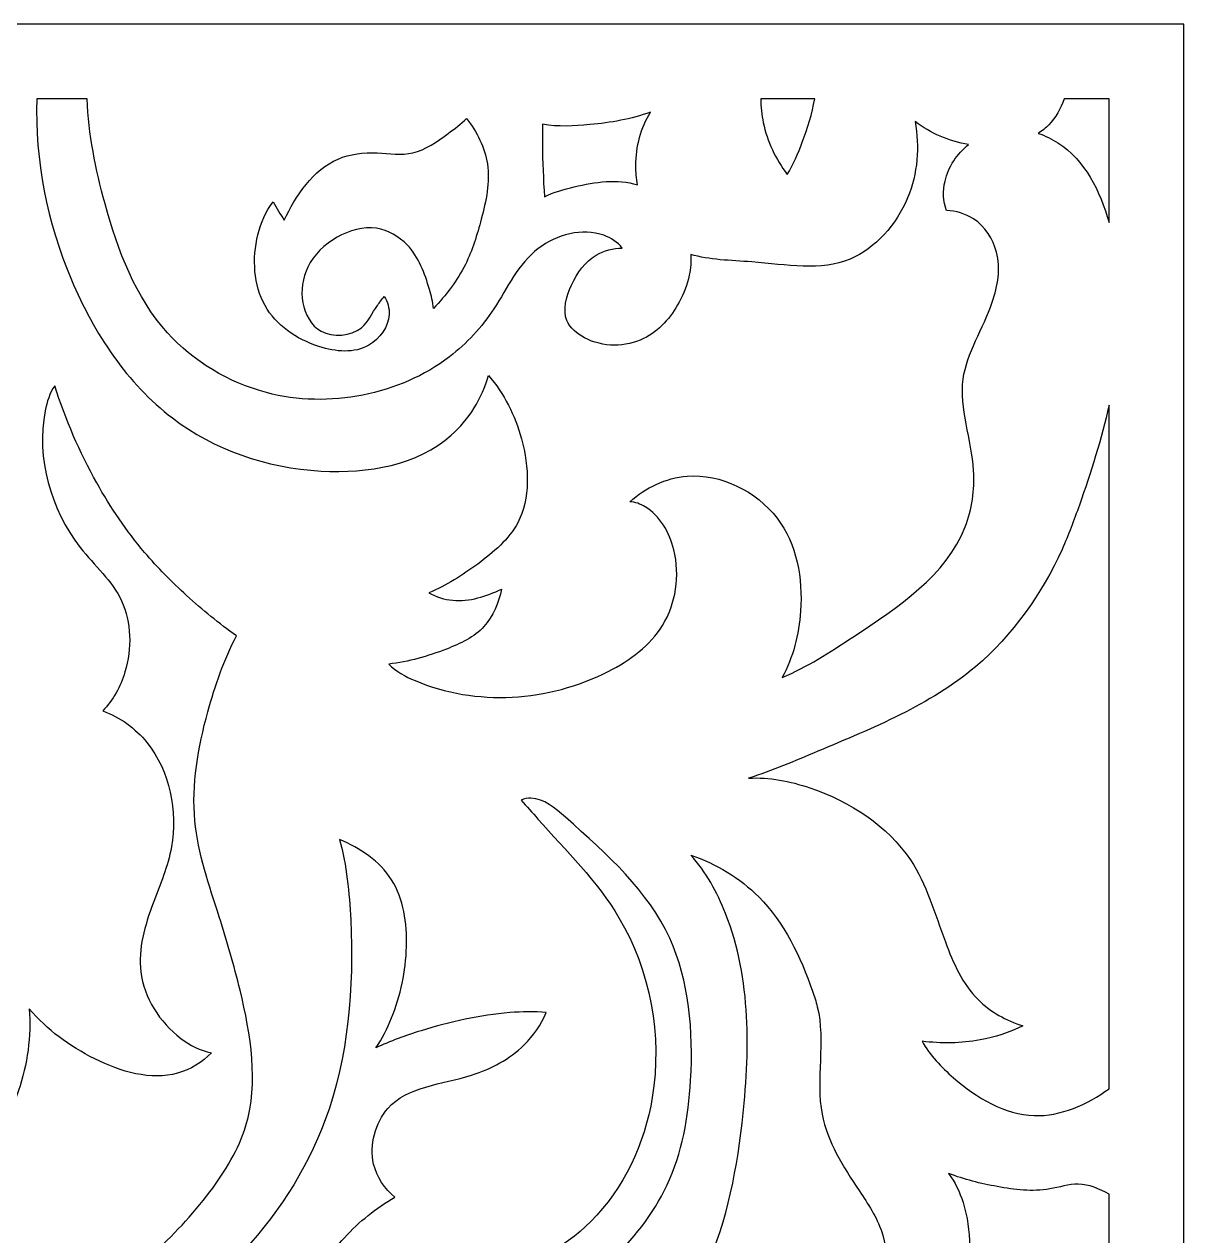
# Model space of a CAD drawing. Header units: centimetres. Extents: x -9.3 to 7.7, y -13.3 to 13.
# Drawn here: x -5.898 to -1.82, y 8.734 to 12.995 of the extents above; entities that cross this region are included whole.
import ezdxf

# ---------------------------------------------------------------- set-up
doc = ezdxf.new("R2010")
doc.units = ezdxf.units.CM
doc.header["$MEASUREMENT"] = 0
doc.layers.add('layer 1', color=7, linetype='Continuous')

msp = doc.modelspace()

# ---------------------------------------------------------------- linework, layer by layer
at = {"layer": 'layer 1', "color": 114}
for points, knots in [([(-9.21789, 12.99521), (-9.21789, 12.99521), (-1.82049, 12.99521), (-1.82049, 12.99521), (-1.82049, 12.99521), (-1.82049, 12.99521), (-1.82049, -13.28328), (-1.82049, -13.28328), (-1.82049, -13.28328), (-1.82049, -13.28328), (-9.21789, -13.28328), (-9.21789, -13.28328), (-9.21789, -13.28328), (-9.21789, -13.28328), (-9.21789, 2.89274), (-9.21789, 2.89274), (-9.21789, 2.89274), (-9.21805, 2.89384), (-9.2182, 2.89494), (-9.21834, 2.89604), (-9.21834, 2.89604), (-9.22169, 2.92161), (-9.22138, 2.94727), (-9.21789, 2.97243), (-9.21789, 2.97243), (-9.21789, 2.97243), (-9.21789, 3.89039), (-9.21789, 3.89039), (-9.21789, 3.89039), (-9.22112, 3.89938), (-9.22403, 3.90847), (-9.22661, 3.91759), (-9.22661, 3.91759), (-9.25201, 4.00729), (-9.24606, 4.09978), (-9.21789, 4.18502), (-9.21789, 4.18502), (-9.21789, 4.18502), (-9.21789, 12.99521), (-9.21789, 12.99521)], [0, 0, 0, 0, 0.0909091, 0.0909091, 0.0909091, 0.0909091, 0.1818182, 0.1818182, 0.1818182, 0.1818182, 0.2727273, 0.2727273, 0.2727273, 0.2727273, 0.3636364, 0.3636364, 0.3636364, 0.3636364, 0.4545455, 0.4545455, 0.4545455, 0.4545455, 0.5454545, 0.5454545, 0.5454545, 0.5454545, 0.6363636, 0.6363636, 0.6363636, 0.6363636, 0.7272727, 0.7272727, 0.7272727, 0.7272727, 0.8181818, 0.8181818, 0.8181818, 0.8181818, 1, 1, 1, 1]), ([(-3.55381, 12.1854), (-3.48938, 12.16601), (-3.41384, 12.16498), (-3.33963, 12.15916), (-3.33963, 12.15916), (-3.21612, 12.14947), (-3.09627, 12.12653), (-2.9936, 12.16942), (-2.9936, 12.16942), (-2.90591, 12.20605), (-2.83075, 12.29073), (-2.79146, 12.3848), (-2.79146, 12.3848), (-2.75562, 12.47064), (-2.74965, 12.56432), (-2.76492, 12.65277), (-2.76492, 12.65277), (-2.71057, 12.61169), (-2.64698, 12.58382), (-2.5771, 12.57244), (-2.5771, 12.57244), (-2.61772, 12.5393), (-2.64849, 12.49363), (-2.66003, 12.44384), (-2.66003, 12.44384), (-2.66808, 12.4091), (-2.66678, 12.37236), (-2.65472, 12.33979), (-2.65472, 12.33979), (-2.62157, 12.33895), (-2.5877, 12.32909), (-2.55962, 12.31052), (-2.55962, 12.31052), (-2.51953, 12.28403), (-2.49122, 12.23981), (-2.47915, 12.19347), (-2.47915, 12.19347), (-2.46417, 12.136), (-2.47419, 12.07527), (-2.49378, 12.01789), (-2.49378, 12.01789), (-2.52595, 11.92363), (-2.58393, 11.83838), (-2.5962, 11.74721), (-2.5962, 11.74721), (-2.60993, 11.64515), (-2.56637, 11.53568), (-2.55962, 11.42531), (-2.55962, 11.42531), (-2.55546, 11.35728), (-2.56528, 11.28891), (-2.58888, 11.22778), (-2.58888, 11.22778), (-2.6543, 11.05832), (-2.82556, 10.94447), (-2.98394, 10.84004), (-2.98394, 10.84004), (-3.06598, 10.78594), (-3.14457, 10.73437), (-3.23273, 10.69744), (-3.23273, 10.69744), (-3.19409, 10.76845), (-3.17371, 10.84837), (-3.16801, 10.93117), (-3.16801, 10.93117), (-3.16008, 11.0464), (-3.18061, 11.16721), (-3.25071, 11.2584), (-3.25071, 11.2584), (-3.32323, 11.35272), (-3.44879, 11.41534), (-3.56715, 11.40583), (-3.56715, 11.40583), (-3.64192, 11.39982), (-3.71382, 11.36503), (-3.76852, 11.31593), (-3.76852, 11.31593), (-3.74959, 11.31497), (-3.7311, 11.30778), (-3.71458, 11.29795), (-3.71458, 11.29795), (-3.66184, 11.2666), (-3.62918, 11.20845), (-3.6139, 11.14692), (-3.6139, 11.14692), (-3.59124, 11.05574), (-3.60674, 10.95712), (-3.65345, 10.88083), (-3.65345, 10.88083), (-3.69686, 10.80993), (-3.76721, 10.75833), (-3.84403, 10.71902), (-3.84403, 10.71902), (-4.0531, 10.61202), (-4.31006, 10.59601), (-4.52365, 10.68665), (-4.52365, 10.68665), (-4.55783, 10.70116), (-4.59091, 10.7184), (-4.61557, 10.74502), (-4.61557, 10.74502), (-4.54636, 10.75323), (-4.47961, 10.77205), (-4.41326, 10.7978), (-4.41326, 10.7978), (-4.36443, 10.81675), (-4.31582, 10.83946), (-4.28132, 10.87696), (-4.28132, 10.87696), (-4.24867, 10.91245), (-4.22865, 10.96119), (-4.21975, 11.0089), (-4.21975, 11.0089), (-4.27233, 10.98286), (-4.33228, 10.96393), (-4.39127, 10.96932), (-4.39127, 10.96932), (-4.42064, 10.972), (-4.44976, 10.98071), (-4.47484, 10.99571), (-4.47484, 10.99571), (-4.41379, 11.02177), (-4.358, 11.05672), (-4.30331, 11.09686), (-4.30331, 11.09686), (-4.2478, 11.13762), (-4.19343, 11.18372), (-4.16258, 11.24199), (-4.16258, 11.24199), (-4.11757, 11.32701), (-4.1226, 11.43792), (-4.14938, 11.53666), (-4.14938, 11.53666), (-4.17224, 11.62092), (-4.21093, 11.69633), (-4.26568, 11.75992), (-4.26568, 11.75992), (-4.28734, 11.68032), (-4.33446, 11.60479), (-4.39641, 11.54981), (-4.39641, 11.54981), (-4.51523, 11.44434), (-4.68855, 11.41446), (-4.854, 11.42374), (-4.854, 11.42374), (-5.04758, 11.43459), (-5.23039, 11.49905), (-5.37696, 11.6105), (-5.37696, 11.6105), (-5.5357, 11.73122), (-5.65194, 11.90705), (-5.73182, 12.0961), (-5.73182, 12.0961), (-5.81745, 12.29875), (-5.86131, 12.51659), (-5.85347, 12.73243), (-5.85347, 12.73243), (-5.85347, 12.73243), (-5.67648, 12.73243), (-5.67648, 12.73243), (-5.67648, 12.73243), (-5.67194, 12.60879), (-5.6474, 12.48599), (-5.61385, 12.36368), (-5.61385, 12.36368), (-5.5686, 12.1987), (-5.50695, 12.03461), (-5.39409, 11.91), (-5.39409, 11.91), (-5.30313, 11.80956), (-5.1789, 11.73477), (-5.04649, 11.69972), (-5.04649, 11.69972), (-4.93595, 11.67046), (-4.81969, 11.6689), (-4.70747, 11.69113), (-4.70747, 11.69113), (-4.59708, 11.713), (-4.49058, 11.75789), (-4.40222, 11.82569), (-4.40222, 11.82569), (-4.34142, 11.87233), (-4.28921, 11.92981), (-4.24666, 11.99443), (-4.24666, 11.99443), (-4.19783, 12.06857), (-4.16172, 12.15208), (-4.09048, 12.20643), (-4.09048, 12.20643), (-4.0269, 12.25494), (-3.93534, 12.2802), (-3.86011, 12.25293), (-3.86011, 12.25293), (-3.83489, 12.24379), (-3.81151, 12.22875), (-3.79539, 12.20802), (-3.79539, 12.20802), (-3.82689, 12.20767), (-3.85948, 12.19884), (-3.88652, 12.18292), (-3.88652, 12.18292), (-3.92571, 12.15987), (-3.95328, 12.12198), (-3.9737, 12.07726), (-3.9737, 12.07726), (-3.99235, 12.0364), (-4.00504, 11.98984), (-3.98955, 11.9531), (-3.98955, 11.9531), (-3.9788, 11.9276), (-3.95448, 11.90682), (-3.92747, 11.89234), (-3.92747, 11.89234), (-3.86298, 11.85777), (-3.78312, 11.85908), (-3.72009, 11.8897), (-3.72009, 11.8897), (-3.6656, 11.91618), (-3.62371, 11.96457), (-3.59461, 12.01782), (-3.59461, 12.01782), (-3.57821, 12.04784), (-3.56588, 12.07941), (-3.5592, 12.11254), (-3.5592, 12.11254), (-3.5544, 12.13632), (-3.55252, 12.1609), (-3.55381, 12.1854)], [0, 0, 0, 0, 0.0172414, 0.0172414, 0.0172414, 0.0172414, 0.0344828, 0.0344828, 0.0344828, 0.0344828, 0.0517241, 0.0517241, 0.0517241, 0.0517241, 0.0689655, 0.0689655, 0.0689655, 0.0689655, 0.0862069, 0.0862069, 0.0862069, 0.0862069, 0.1034483, 0.1034483, 0.1034483, 0.1034483, 0.1206897, 0.1206897, 0.1206897, 0.1206897, 0.137931, 0.137931, 0.137931, 0.137931, 0.1551724, 0.1551724, 0.1551724, 0.1551724, 0.1724138, 0.1724138, 0.1724138, 0.1724138, 0.1896552, 0.1896552, 0.1896552, 0.1896552, 0.2068966, 0.2068966, 0.2068966, 0.2068966, 0.2241379, 0.2241379, 0.2241379, 0.2241379, 0.2413793, 0.2413793, 0.2413793, 0.2413793, 0.2586207, 0.2586207, 0.2586207, 0.2586207, 0.2758621, 0.2758621, 0.2758621, 0.2758621, 0.2931034, 0.2931034, 0.2931034, 0.2931034, 0.3103448, 0.3103448, 0.3103448, 0.3103448, 0.3275862, 0.3275862, 0.3275862, 0.3275862, 0.3448276, 0.3448276, 0.3448276, 0.3448276, 0.362069, 0.362069, 0.362069, 0.362069, 0.3793103, 0.3793103, 0.3793103, 0.3793103, 0.3965517, 0.3965517, 0.3965517, 0.3965517, 0.4137931, 0.4137931, 0.4137931, 0.4137931, 0.4310345, 0.4310345, 0.4310345, 0.4310345, 0.4482759, 0.4482759, 0.4482759, 0.4482759, 0.4655172, 0.4655172, 0.4655172, 0.4655172, 0.4827586, 0.4827586, 0.4827586, 0.4827586, 0.5, 0.5, 0.5, 0.5, 0.5172414, 0.5172414, 0.5172414, 0.5172414, 0.5344828, 0.5344828, 0.5344828, 0.5344828, 0.5517241, 0.5517241, 0.5517241, 0.5517241, 0.5689655, 0.5689655, 0.5689655, 0.5689655, 0.5862069, 0.5862069, 0.5862069, 0.5862069, 0.6034483, 0.6034483, 0.6034483, 0.6034483, 0.6206897, 0.6206897, 0.6206897, 0.6206897, 0.637931, 0.637931, 0.637931, 0.637931, 0.6551724, 0.6551724, 0.6551724, 0.6551724, 0.6724138, 0.6724138, 0.6724138, 0.6724138, 0.6896552, 0.6896552, 0.6896552, 0.6896552, 0.7068966, 0.7068966, 0.7068966, 0.7068966, 0.7241379, 0.7241379, 0.7241379, 0.7241379, 0.7413793, 0.7413793, 0.7413793, 0.7413793, 0.7586207, 0.7586207, 0.7586207, 0.7586207, 0.7758621, 0.7758621, 0.7758621, 0.7758621, 0.7931034, 0.7931034, 0.7931034, 0.7931034, 0.8103448, 0.8103448, 0.8103448, 0.8103448, 0.8275862, 0.8275862, 0.8275862, 0.8275862, 0.8448276, 0.8448276, 0.8448276, 0.8448276, 0.862069, 0.862069, 0.862069, 0.862069, 0.8793103, 0.8793103, 0.8793103, 0.8793103, 0.8965517, 0.8965517, 0.8965517, 0.8965517, 0.9137931, 0.9137931, 0.9137931, 0.9137931, 0.9310345, 0.9310345, 0.9310345, 0.9310345, 0.9482759, 0.9482759, 0.9482759, 0.9482759, 0.9655172, 0.9655172, 0.9655172, 0.9655172, 1, 1, 1, 1]), ([(-3.11829, 12.73243), (-3.12721, 12.68098), (-3.14366, 12.62994), (-3.16198, 12.58073), (-3.16198, 12.58073), (-3.17682, 12.54085), (-3.19289, 12.50216), (-3.21532, 12.46668), (-3.21532, 12.46668), (-3.25512, 12.52053), (-3.28535, 12.58337), (-3.29914, 12.64916), (-3.29914, 12.64916), (-3.30487, 12.67654), (-3.30776, 12.70442), (-3.3082, 12.73243), (-3.3082, 12.73243), (-3.3082, 12.73243), (-3.11829, 12.73243), (-3.11829, 12.73243)], [0, 0, 0, 0, 0.1666667, 0.1666667, 0.1666667, 0.1666667, 0.3333333, 0.3333333, 0.3333333, 0.3333333, 0.5, 0.5, 0.5, 0.5, 0.6666667, 0.6666667, 0.6666667, 0.6666667, 1, 1, 1, 1]), ([(-2.08328, 12.29773), (-2.115, 12.40933), (-2.1681, 12.517), (-2.26286, 12.57782), (-2.26286, 12.57782), (-2.2843, 12.59159), (-2.30789, 12.60295), (-2.33258, 12.61127), (-2.33258, 12.61127), (-2.31892, 12.61992), (-2.30632, 12.62995), (-2.29509, 12.64143), (-2.29509, 12.64143), (-2.27082, 12.66626), (-2.25295, 12.69791), (-2.24153, 12.73243), (-2.24153, 12.73243), (-2.24153, 12.73243), (-2.08328, 12.73243), (-2.08328, 12.73243), (-2.08328, 12.73243), (-2.08328, 12.73243), (-2.08328, 12.29773), (-2.08328, 12.29773)], [0, 0, 0, 0, 0.1428571, 0.1428571, 0.1428571, 0.1428571, 0.2857143, 0.2857143, 0.2857143, 0.2857143, 0.4285714, 0.4285714, 0.4285714, 0.4285714, 0.5714286, 0.5714286, 0.5714286, 0.5714286, 0.7142857, 0.7142857, 0.7142857, 0.7142857, 1, 1, 1, 1]), ([(-4.45866, 11.99565), (-4.41458, 12.04169), (-4.37506, 12.09386), (-4.34669, 12.15068), (-4.34669, 12.15068), (-4.32164, 12.20086), (-4.30528, 12.25467), (-4.29071, 12.31002), (-4.29071, 12.31002), (-4.27388, 12.37391), (-4.25944, 12.43986), (-4.26918, 12.50381), (-4.26918, 12.50381), (-4.27793, 12.56131), (-4.30624, 12.61721), (-4.34239, 12.66314), (-4.34239, 12.66314), (-4.36239, 12.64417), (-4.38437, 12.6281), (-4.40698, 12.61147), (-4.40698, 12.61147), (-4.44597, 12.58278), (-4.48682, 12.55242), (-4.53187, 12.54256), (-4.53187, 12.54256), (-4.57132, 12.53393), (-4.61398, 12.54101), (-4.65676, 12.54256), (-4.65676, 12.54256), (-4.70454, 12.54429), (-4.75246, 12.53911), (-4.79457, 12.52103), (-4.79457, 12.52103), (-4.88115, 12.48385), (-4.94312, 12.39211), (-4.98405, 12.30571), (-4.98405, 12.30571), (-4.99697, 12.32724), (-5.00989, 12.34877), (-5.0228, 12.37031), (-5.0228, 12.37031), (-5.04909, 12.33701), (-5.06599, 12.29725), (-5.07633, 12.25486), (-5.07633, 12.25486), (-5.09669, 12.1714), (-5.0916, 12.07782), (-5.05098, 12.00557), (-5.05098, 12.00557), (-5.01244, 11.93705), (-4.94193, 11.88772), (-4.86166, 11.86188), (-4.86166, 11.86188), (-4.80219, 11.84272), (-4.73735, 11.83646), (-4.68561, 11.86676), (-4.68561, 11.86676), (-4.64775, 11.88894), (-4.61691, 11.93068), (-4.6147, 11.97435), (-4.6147, 11.97435), (-4.61357, 11.99666), (-4.61992, 12.01948), (-4.63182, 12.03793), (-4.63182, 12.03793), (-4.64014, 12.02747), (-4.64866, 12.01721), (-4.65627, 12.00614), (-4.65627, 12.00614), (-4.67455, 11.97953), (-4.68757, 11.94817), (-4.71251, 11.92789), (-4.71251, 11.92789), (-4.74934, 11.89794), (-4.81216, 11.89215), (-4.85433, 11.91567), (-4.85433, 11.91567), (-4.88949, 11.93528), (-4.91031, 11.97527), (-4.9179, 12.01592), (-4.9179, 12.01592), (-4.92595, 12.05902), (-4.91914, 12.10287), (-4.90079, 12.14062), (-4.90079, 12.14062), (-4.87935, 12.18471), (-4.84218, 12.2205), (-4.79809, 12.24577), (-4.79809, 12.24577), (-4.7552, 12.27034), (-4.70576, 12.28496), (-4.65872, 12.27755), (-4.65872, 12.27755), (-4.61838, 12.2712), (-4.57981, 12.24866), (-4.55113, 12.21887), (-4.55113, 12.21887), (-4.51018, 12.17634), (-4.4894, 12.11902), (-4.47288, 12.06238), (-4.47288, 12.06238), (-4.46644, 12.04029), (-4.46064, 12.0183), (-4.45866, 11.99565)], [0, 0, 0, 0, 0.037037, 0.037037, 0.037037, 0.037037, 0.0740741, 0.0740741, 0.0740741, 0.0740741, 0.1111111, 0.1111111, 0.1111111, 0.1111111, 0.1481481, 0.1481481, 0.1481481, 0.1481481, 0.1851852, 0.1851852, 0.1851852, 0.1851852, 0.2222222, 0.2222222, 0.2222222, 0.2222222, 0.2592593, 0.2592593, 0.2592593, 0.2592593, 0.2962963, 0.2962963, 0.2962963, 0.2962963, 0.3333333, 0.3333333, 0.3333333, 0.3333333, 0.3703704, 0.3703704, 0.3703704, 0.3703704, 0.4074074, 0.4074074, 0.4074074, 0.4074074, 0.4444444, 0.4444444, 0.4444444, 0.4444444, 0.4814815, 0.4814815, 0.4814815, 0.4814815, 0.5185185, 0.5185185, 0.5185185, 0.5185185, 0.5555556, 0.5555556, 0.5555556, 0.5555556, 0.5925926, 0.5925926, 0.5925926, 0.5925926, 0.6296296, 0.6296296, 0.6296296, 0.6296296, 0.6666667, 0.6666667, 0.6666667, 0.6666667, 0.7037037, 0.7037037, 0.7037037, 0.7037037, 0.7407407, 0.7407407, 0.7407407, 0.7407407, 0.7777778, 0.7777778, 0.7777778, 0.7777778, 0.8148148, 0.8148148, 0.8148148, 0.8148148, 0.8518519, 0.8518519, 0.8518519, 0.8518519, 0.8888889, 0.8888889, 0.8888889, 0.8888889, 0.9259259, 0.9259259, 0.9259259, 0.9259259, 1, 1, 1, 1]), ([(-3.69575, 12.68618), (-3.72937, 12.63032), (-3.74733, 12.56601), (-3.74734, 12.49763), (-3.74734, 12.49763), (-3.74734, 12.47544), (-3.74545, 12.45282), (-3.74174, 12.43042), (-3.74174, 12.43042), (-3.81239, 12.45286), (-3.89054, 12.44051), (-3.96397, 12.42309), (-3.96397, 12.42309), (-4.00043, 12.41445), (-4.03572, 12.40456), (-4.06866, 12.3882), (-4.06866, 12.3882), (-4.07272, 12.44976), (-4.07519, 12.51144), (-4.07564, 12.57314), (-4.07564, 12.57314), (-4.0758, 12.59648), (-4.07569, 12.61982), (-4.07524, 12.64316), (-4.07524, 12.64316), (-4.02101, 12.63416), (-3.96442, 12.63671), (-3.90895, 12.64202), (-3.90895, 12.64202), (-3.8354, 12.64908), (-3.76381, 12.66102), (-3.69575, 12.68618)], [0, 0, 0, 0, 0.1111111, 0.1111111, 0.1111111, 0.1111111, 0.2222222, 0.2222222, 0.2222222, 0.2222222, 0.3333333, 0.3333333, 0.3333333, 0.3333333, 0.4444444, 0.4444444, 0.4444444, 0.4444444, 0.5555556, 0.5555556, 0.5555556, 0.5555556, 0.6666667, 0.6666667, 0.6666667, 0.6666667, 0.7777778, 0.7777778, 0.7777778, 0.7777778, 1, 1, 1, 1]), ([(-6.68359, 6.62805), (-6.68693, 6.67504), (-6.69597, 6.72413), (-6.68247, 6.76751), (-6.68247, 6.76751), (-6.66712, 6.81687), (-6.62259, 6.85886), (-6.57706, 6.89483), (-6.57706, 6.89483), (-6.5407, 6.92357), (-6.50371, 6.94847), (-6.47528, 6.98185), (-6.47528, 6.98185), (-6.38366, 7.08947), (-6.38108, 7.28524), (-6.47455, 7.38447), (-6.47455, 7.38447), (-6.51351, 7.42583), (-6.56917, 7.45042), (-6.62429, 7.47275), (-6.62429, 7.47275), (-6.66069, 7.4875), (-6.69686, 7.50126), (-6.73521, 7.51006), (-6.73521, 7.51006), (-6.6561, 7.56411), (-6.58156, 7.63762), (-6.54851, 7.7215), (-6.54851, 7.7215), (-6.52486, 7.78152), (-6.52245, 7.84685), (-6.53307, 7.91208), (-6.53307, 7.91208), (-6.54965, 8.01391), (-6.59798, 8.1155), (-6.68834, 8.16529), (-6.68834, 8.16529), (-6.71218, 8.17568), (-6.73486, 8.18668), (-6.76067, 8.19493), (-6.76067, 8.19493), (-6.79965, 8.20738), (-6.84574, 8.21354), (-6.87222, 8.23501), (-6.87222, 8.23501), (-6.91349, 8.26847), (-6.90713, 8.33912), (-6.92546, 8.40074), (-6.92546, 8.40074), (-6.92658, 8.40452), (-6.9278, 8.40827), (-6.92911, 8.41198), (-6.92911, 8.41198), (-6.88132, 8.46497), (-6.8257, 8.5123), (-6.76141, 8.53702), (-6.76141, 8.53702), (-6.71046, 8.55662), (-6.65406, 8.56202), (-6.60037, 8.57516), (-6.60037, 8.57516), (-6.45159, 8.61159), (-6.32363, 8.70751), (-6.21049, 8.81672), (-6.21049, 8.81672), (-6.08261, 8.94014), (-5.97367, 9.08054), (-5.91807, 9.24474), (-5.91807, 9.24474), (-5.8869, 9.33682), (-5.87251, 9.43639), (-5.88037, 9.53296), (-5.88037, 9.53296), (-5.81797, 9.45908), (-5.74004, 9.40117), (-5.65001, 9.35659), (-5.65001, 9.35659), (-5.5582, 9.31113), (-5.45379, 9.27955), (-5.35845, 9.3062), (-5.35845, 9.3062), (-5.3137, 9.31871), (-5.27095, 9.34405), (-5.23968, 9.37819), (-5.23968, 9.37819), (-5.27872, 9.38547), (-5.3151, 9.40402), (-5.34766, 9.42858), (-5.34766, 9.42858), (-5.42219, 9.48482), (-5.47664, 9.57262), (-5.48804, 9.66254), (-5.48804, 9.66254), (-5.49826, 9.74329), (-5.47378, 9.82575), (-5.44484, 9.9037), (-5.44484, 9.9037), (-5.42024, 9.96998), (-5.39244, 10.033), (-5.38005, 10.10167), (-5.38005, 10.10167), (-5.35763, 10.22601), (-5.38578, 10.36888), (-5.46644, 10.46882), (-5.46644, 10.46882), (-5.50734, 10.5195), (-5.56175, 10.55914), (-5.62193, 10.58021), (-5.62193, 10.58021), (-5.58558, 10.6182), (-5.55928, 10.66542), (-5.54367, 10.71717), (-5.54367, 10.71717), (-5.51891, 10.79922), (-5.52101, 10.89265), (-5.55561, 10.967), (-5.55561, 10.967), (-5.58854, 11.03775), (-5.6509, 11.09121), (-5.70099, 11.15545), (-5.70099, 11.15545), (-5.8052, 11.28908), (-5.85633, 11.46931), (-5.82427, 11.63501), (-5.82427, 11.63501), (-5.81814, 11.6667), (-5.80896, 11.69786), (-5.79056, 11.72352), (-5.79056, 11.72352), (-5.75253, 11.60553), (-5.70375, 11.49053), (-5.64304, 11.38213), (-5.64304, 11.38213), (-5.59457, 11.29558), (-5.53849, 11.21322), (-5.47446, 11.13768), (-5.47446, 11.13768), (-5.42883, 11.08386), (-5.37916, 11.03349), (-5.32695, 10.98596), (-5.32695, 10.98596), (-5.2713, 10.9353), (-5.21275, 10.88787), (-5.1516, 10.84414), (-5.1516, 10.84414), (-5.19548, 10.75961), (-5.22705, 10.66966), (-5.25247, 10.57683), (-5.25247, 10.57683), (-5.28681, 10.45142), (-5.30991, 10.32077), (-5.29786, 10.19352), (-5.29786, 10.19352), (-5.28698, 10.07858), (-5.24742, 9.96642), (-5.21212, 9.85559), (-5.21212, 9.85559), (-5.18503, 9.77054), (-5.16045, 9.68627), (-5.13912, 9.59818), (-5.13912, 9.59818), (-5.10109, 9.4412), (-5.07336, 9.27207), (-5.11855, 9.12182), (-5.11855, 9.12182), (-5.1437, 9.03822), (-5.19142, 8.96047), (-5.24536, 8.88879), (-5.24536, 8.88879), (-5.36813, 8.72558), (-5.52308, 8.59382), (-5.69087, 8.48097), (-5.69087, 8.48097), (-5.77598, 8.42372), (-5.86439, 8.37135), (-5.95875, 8.33227), (-5.95875, 8.33227), (-5.97667, 8.32572), (-6.00728, 8.31329), (-6.00345, 8.2965), (-6.00345, 8.2965), (-6.00223, 8.29113), (-5.99749, 8.28531), (-5.99246, 8.28186), (-5.99246, 8.28186), (-5.8547, 8.2808), (-5.71498, 8.30662), (-5.58615, 8.35745), (-5.58615, 8.35745), (-5.42194, 8.42225), (-5.27545, 8.5277), (-5.1515, 8.65509), (-5.1515, 8.65509), (-5.01551, 8.79485), (-4.90665, 8.96104), (-4.83969, 9.14171), (-4.83969, 9.14171), (-4.75746, 9.36355), (-4.73839, 9.60726), (-4.74992, 9.84566), (-4.74992, 9.84566), (-4.75454, 9.9412), (-4.76408, 10.0359), (-4.78895, 10.12738), (-4.78895, 10.12738), (-4.71738, 10.09899), (-4.64728, 10.05095), (-4.60608, 9.9863), (-4.60608, 9.9863), (-4.56311, 9.91889), (-4.55159, 9.83343), (-4.55383, 9.75119), (-4.55383, 9.75119), (-4.55621, 9.66371), (-4.57417, 9.57987), (-4.60608, 9.50039), (-4.60608, 9.50039), (-4.62095, 9.46335), (-4.63884, 9.42726), (-4.66212, 9.39498), (-4.66212, 9.39498), (-4.61062, 9.41922), (-4.55687, 9.43839), (-4.50236, 9.45533), (-4.50236, 9.45533), (-4.40058, 9.48697), (-4.29615, 9.51088), (-4.18994, 9.51923), (-4.18994, 9.51923), (-4.14738, 9.52259), (-4.10453, 9.52344), (-4.06214, 9.51923), (-4.06214, 9.51923), (-4.08003, 9.47691), (-4.10748, 9.43798), (-4.14025, 9.40563), (-4.14025, 9.40563), (-4.19089, 9.35561), (-4.25421, 9.32131), (-4.32485, 9.29912), (-4.32485, 9.29912), (-4.42997, 9.26611), (-4.55132, 9.25991), (-4.61952, 9.18197), (-4.61952, 9.18197), (-4.66286, 9.13245), (-4.68473, 9.05396), (-4.66922, 8.98671), (-4.66922, 8.98671), (-4.65854, 8.94036), (-4.6301, 8.89934), (-4.59467, 8.86955), (-4.59467, 8.86955), (-4.66076, 8.83248), (-4.71977, 8.78404), (-4.77218, 8.72754), (-4.77218, 8.72754), (-4.8192, 8.67684), (-4.8609, 8.61966), (-4.87869, 8.55359), (-4.87869, 8.55359), (-4.88583, 8.52703), (-4.88911, 8.49905), (-4.88579, 8.47193), (-4.88579, 8.47193), (-4.84712, 8.51487), (-4.79772, 8.55129), (-4.74378, 8.57133), (-4.74378, 8.57133), (-4.67496, 8.59691), (-4.59876, 8.59582), (-4.52366, 8.59264), (-4.52366, 8.59264), (-4.43445, 8.58885), (-4.34681, 8.58211), (-4.26095, 8.59619), (-4.26095, 8.59619), (-4.12965, 8.61771), (-4.00255, 8.68791), (-3.90593, 8.78434), (-3.90593, 8.78434), (-3.78872, 8.90133), (-3.71638, 9.05693), (-3.68937, 9.22102), (-3.68937, 9.22102), (-3.65375, 9.43739), (-3.69694, 9.66853), (-3.80653, 9.85295), (-3.80653, 9.85295), (-3.88313, 9.98187), (-3.99218, 10.08795), (-4.09181, 10.20002), (-4.09181, 10.20002), (-4.11145, 10.22211), (-4.13072, 10.24443), (-4.15086, 10.26602), (-4.15086, 10.26602), (-4.14038, 10.27145), (-4.12797, 10.27326), (-4.11612, 10.27297), (-4.11612, 10.27297), (-4.06988, 10.27184), (-4.03216, 10.23887), (-3.99506, 10.20621), (-3.99506, 10.20621), (-3.84418, 10.0734), (-3.70358, 9.94574), (-3.62798, 9.78041), (-3.62798, 9.78041), (-3.56014, 9.63201), (-3.54466, 9.45328), (-3.55457, 9.28119), (-3.55457, 9.28119), (-3.56203, 9.15174), (-3.58386, 9.02605), (-3.6384, 8.91102), (-3.6384, 8.91102), (-3.73343, 8.71061), (-3.92776, 8.54252), (-4.11178, 8.44938), (-4.11178, 8.44938), (-4.23658, 8.38621), (-4.35663, 8.35751), (-4.54162, 8.32158), (-4.54162, 8.32158), (-4.61335, 8.30765), (-4.69483, 8.29263), (-4.69093, 8.23252), (-4.69093, 8.23252), (-4.68952, 8.21071), (-4.67688, 8.18298), (-4.69093, 8.16948), (-4.69093, 8.16948), (-4.69615, 8.16446), (-4.70505, 8.1614), (-4.71286, 8.16125), (-4.71286, 8.16125), (-4.82206, 8.25284), (-4.95684, 8.33181), (-5.10755, 8.32571), (-5.10755, 8.32571), (-5.1824, 8.32268), (-5.26118, 8.29867), (-5.30216, 8.24074), (-5.30216, 8.24074), (-5.32137, 8.21358), (-5.33227, 8.17896), (-5.33206, 8.14577), (-5.33206, 8.14577), (-5.53512, 8.15508), (-5.76637, 8.12206), (-5.92291, 7.99492), (-5.92291, 7.99492), (-6.03157, 7.90666), (-6.10424, 7.77305), (-6.145, 7.63455), (-6.145, 7.63455), (-6.17493, 7.53284), (-6.18766, 7.42851), (-6.17741, 7.3254), (-6.17741, 7.3254), (-6.14881, 7.42141), (-6.09491, 7.51012), (-6.02627, 7.58518), (-6.02627, 7.58518), (-5.89981, 7.72348), (-5.72336, 7.81548), (-5.53977, 7.84969), (-5.53977, 7.84969), (-5.39244, 7.87714), (-5.24052, 7.86738), (-5.09578, 7.83079), (-5.09578, 7.83079), (-5.0549, 7.82046), (-5.0146, 7.80799), (-4.9777, 7.78828), (-4.9777, 7.78828), (-5.0466, 7.78218), (-5.11378, 7.76474), (-5.1808, 7.74578), (-5.1808, 7.74578), (-5.54504, 7.64269), (-5.9046, 7.49423), (-6.19668, 7.25625), (-6.19668, 7.25625), (-6.332, 7.14599), (-6.45283, 7.01652), (-6.54971, 6.87112), (-6.54971, 6.87112), (-6.60099, 6.79416), (-6.64554, 6.71272), (-6.68359, 6.62805)], [0, 0, 0, 0, 0.010101, 0.010101, 0.010101, 0.010101, 0.020202, 0.020202, 0.020202, 0.020202, 0.030303, 0.030303, 0.030303, 0.030303, 0.040404, 0.040404, 0.040404, 0.040404, 0.0505051, 0.0505051, 0.0505051, 0.0505051, 0.0606061, 0.0606061, 0.0606061, 0.0606061, 0.0707071, 0.0707071, 0.0707071, 0.0707071, 0.0808081, 0.0808081, 0.0808081, 0.0808081, 0.0909091, 0.0909091, 0.0909091, 0.0909091, 0.1010101, 0.1010101, 0.1010101, 0.1010101, 0.1111111, 0.1111111, 0.1111111, 0.1111111, 0.1212121, 0.1212121, 0.1212121, 0.1212121, 0.1313131, 0.1313131, 0.1313131, 0.1313131, 0.1414141, 0.1414141, 0.1414141, 0.1414141, 0.1515152, 0.1515152, 0.1515152, 0.1515152, 0.1616162, 0.1616162, 0.1616162, 0.1616162, 0.1717172, 0.1717172, 0.1717172, 0.1717172, 0.1818182, 0.1818182, 0.1818182, 0.1818182, 0.1919192, 0.1919192, 0.1919192, 0.1919192, 0.2020202, 0.2020202, 0.2020202, 0.2020202, 0.2121212, 0.2121212, 0.2121212, 0.2121212, 0.2222222, 0.2222222, 0.2222222, 0.2222222, 0.2323232, 0.2323232, 0.2323232, 0.2323232, 0.2424242, 0.2424242, 0.2424242, 0.2424242, 0.2525253, 0.2525253, 0.2525253, 0.2525253, 0.2626263, 0.2626263, 0.2626263, 0.2626263, 0.2727273, 0.2727273, 0.2727273, 0.2727273, 0.2828283, 0.2828283, 0.2828283, 0.2828283, 0.2929293, 0.2929293, 0.2929293, 0.2929293, 0.3030303, 0.3030303, 0.3030303, 0.3030303, 0.3131313, 0.3131313, 0.3131313, 0.3131313, 0.3232323, 0.3232323, 0.3232323, 0.3232323, 0.3333333, 0.3333333, 0.3333333, 0.3333333, 0.3434343, 0.3434343, 0.3434343, 0.3434343, 0.3535354, 0.3535354, 0.3535354, 0.3535354, 0.3636364, 0.3636364, 0.3636364, 0.3636364, 0.3737374, 0.3737374, 0.3737374, 0.3737374, 0.3838384, 0.3838384, 0.3838384, 0.3838384, 0.3939394, 0.3939394, 0.3939394, 0.3939394, 0.4040404, 0.4040404, 0.4040404, 0.4040404, 0.4141414, 0.4141414, 0.4141414, 0.4141414, 0.4242424, 0.4242424, 0.4242424, 0.4242424, 0.4343434, 0.4343434, 0.4343434, 0.4343434, 0.4444444, 0.4444444, 0.4444444, 0.4444444, 0.4545455, 0.4545455, 0.4545455, 0.4545455, 0.4646465, 0.4646465, 0.4646465, 0.4646465, 0.4747475, 0.4747475, 0.4747475, 0.4747475, 0.4848485, 0.4848485, 0.4848485, 0.4848485, 0.4949495, 0.4949495, 0.4949495, 0.4949495, 0.5050505, 0.5050505, 0.5050505, 0.5050505, 0.5151515, 0.5151515, 0.5151515, 0.5151515, 0.5252525, 0.5252525, 0.5252525, 0.5252525, 0.5353535, 0.5353535, 0.5353535, 0.5353535, 0.5454545, 0.5454545, 0.5454545, 0.5454545, 0.5555556, 0.5555556, 0.5555556, 0.5555556, 0.5656566, 0.5656566, 0.5656566, 0.5656566, 0.5757576, 0.5757576, 0.5757576, 0.5757576, 0.5858586, 0.5858586, 0.5858586, 0.5858586, 0.5959596, 0.5959596, 0.5959596, 0.5959596, 0.6060606, 0.6060606, 0.6060606, 0.6060606, 0.6161616, 0.6161616, 0.6161616, 0.6161616, 0.6262626, 0.6262626, 0.6262626, 0.6262626, 0.6363636, 0.6363636, 0.6363636, 0.6363636, 0.6464646, 0.6464646, 0.6464646, 0.6464646, 0.6565657, 0.6565657, 0.6565657, 0.6565657, 0.6666667, 0.6666667, 0.6666667, 0.6666667, 0.6767677, 0.6767677, 0.6767677, 0.6767677, 0.6868687, 0.6868687, 0.6868687, 0.6868687, 0.6969697, 0.6969697, 0.6969697, 0.6969697, 0.7070707, 0.7070707, 0.7070707, 0.7070707, 0.7171717, 0.7171717, 0.7171717, 0.7171717, 0.7272727, 0.7272727, 0.7272727, 0.7272727, 0.7373737, 0.7373737, 0.7373737, 0.7373737, 0.7474747, 0.7474747, 0.7474747, 0.7474747, 0.7575758, 0.7575758, 0.7575758, 0.7575758, 0.7676768, 0.7676768, 0.7676768, 0.7676768, 0.7777778, 0.7777778, 0.7777778, 0.7777778, 0.7878788, 0.7878788, 0.7878788, 0.7878788, 0.7979798, 0.7979798, 0.7979798, 0.7979798, 0.8080808, 0.8080808, 0.8080808, 0.8080808, 0.8181818, 0.8181818, 0.8181818, 0.8181818, 0.8282828, 0.8282828, 0.8282828, 0.8282828, 0.8383838, 0.8383838, 0.8383838, 0.8383838, 0.8484848, 0.8484848, 0.8484848, 0.8484848, 0.8585859, 0.8585859, 0.8585859, 0.8585859, 0.8686869, 0.8686869, 0.8686869, 0.8686869, 0.8787879, 0.8787879, 0.8787879, 0.8787879, 0.8888889, 0.8888889, 0.8888889, 0.8888889, 0.8989899, 0.8989899, 0.8989899, 0.8989899, 0.9090909, 0.9090909, 0.9090909, 0.9090909, 0.9191919, 0.9191919, 0.9191919, 0.9191919, 0.9292929, 0.9292929, 0.9292929, 0.9292929, 0.9393939, 0.9393939, 0.9393939, 0.9393939, 0.9494949, 0.9494949, 0.9494949, 0.9494949, 0.959596, 0.959596, 0.959596, 0.959596, 0.969697, 0.969697, 0.969697, 0.969697, 0.979798, 0.979798, 0.979798, 0.979798, 1, 1, 1, 1]), ([(-2.08328, 9.25152), (-2.15941, 9.19578), (-2.25433, 9.15399), (-2.34608, 9.15675), (-2.34608, 9.15675), (-2.44935, 9.15986), (-2.54858, 9.2194), (-2.62988, 9.28978), (-2.62988, 9.28978), (-2.67393, 9.32791), (-2.71272, 9.36921), (-2.74075, 9.41839), (-2.74075, 9.41839), (-2.67323, 9.41017), (-2.60397, 9.41053), (-2.53676, 9.42282), (-2.53676, 9.42282), (-2.48455, 9.43236), (-2.43358, 9.44909), (-2.38631, 9.47269), (-2.38631, 9.47269), (-2.44441, 9.49057), (-2.50087, 9.52197), (-2.5437, 9.56482), (-2.5437, 9.56482), (-2.5986, 9.61974), (-2.63109, 9.69345), (-2.65886, 9.76827), (-2.65886, 9.76827), (-2.69604, 9.86845), (-2.72475, 9.9706), (-2.7817, 10.05618), (-2.7817, 10.05618), (-2.86078, 10.17501), (-2.99432, 10.26189), (-3.13487, 10.30954), (-3.13487, 10.30954), (-3.20549, 10.33348), (-3.27788, 10.34753), (-3.35058, 10.34367), (-3.35058, 10.34367), (-3.2677, 10.37027), (-3.18791, 10.40439), (-3.10719, 10.43832), (-3.10719, 10.43832), (-2.91271, 10.52006), (-2.71275, 10.60069), (-2.5528, 10.7358), (-2.5528, 10.7358), (-2.42251, 10.84585), (-2.31878, 10.99205), (-2.24856, 11.14821), (-2.24856, 11.14821), (-2.22568, 11.19909), (-2.20636, 11.25103), (-2.18771, 11.30371), (-2.18771, 11.30371), (-2.14724, 11.41801), (-2.10992, 11.53581), (-2.08328, 11.65556), (-2.08328, 11.65556), (-2.08328, 11.65556), (-2.08328, 9.25152), (-2.08328, 9.25152)], [0, 0, 0, 0, 0.0588235, 0.0588235, 0.0588235, 0.0588235, 0.1176471, 0.1176471, 0.1176471, 0.1176471, 0.1764706, 0.1764706, 0.1764706, 0.1764706, 0.2352941, 0.2352941, 0.2352941, 0.2352941, 0.2941176, 0.2941176, 0.2941176, 0.2941176, 0.3529412, 0.3529412, 0.3529412, 0.3529412, 0.4117647, 0.4117647, 0.4117647, 0.4117647, 0.4705882, 0.4705882, 0.4705882, 0.4705882, 0.5294118, 0.5294118, 0.5294118, 0.5294118, 0.5882353, 0.5882353, 0.5882353, 0.5882353, 0.6470588, 0.6470588, 0.6470588, 0.6470588, 0.7058824, 0.7058824, 0.7058824, 0.7058824, 0.7647059, 0.7647059, 0.7647059, 0.7647059, 0.8235294, 0.8235294, 0.8235294, 0.8235294, 0.8823529, 0.8823529, 0.8823529, 0.8823529, 1, 1, 1, 1]), ([(-3.98296, 7.83924), (-3.97964, 7.84043), (-3.97631, 7.84158), (-3.97295, 7.84264), (-3.97295, 7.84264), (-3.91907, 7.85969), (-3.85975, 7.85922), (-3.80697, 7.84264), (-3.80697, 7.84264), (-3.82004, 7.88382), (-3.82025, 7.93439), (-3.80293, 7.97218), (-3.80293, 7.97218), (-3.75802, 8.07011), (-3.59525, 8.08212), (-3.47503, 8.04504), (-3.47503, 8.04504), (-3.34675, 8.00548), (-3.2669, 7.91004), (-3.20785, 7.8062), (-3.20785, 7.8062), (-3.18727, 7.8771), (-3.14859, 7.94639), (-3.0945, 7.99647), (-3.0945, 7.99647), (-3.07297, 8.0164), (-3.049, 8.03328), (-3.02306, 8.04715), (-3.02306, 8.04715), (-3.03602, 8.05561), (-3.04839, 8.06587), (-3.0603, 8.0776), (-3.0603, 8.0776), (-3.11785, 8.13428), (-3.1647, 8.22539), (-3.1392, 8.28471), (-3.1392, 8.28471), (-3.119, 8.33171), (-3.05338, 8.35876), (-3.00112, 8.3932), (-3.00112, 8.3932), (-2.96169, 8.41919), (-2.92987, 8.44939), (-2.90743, 8.4869), (-2.90743, 8.4869), (-2.86298, 8.56121), (-2.85535, 8.66422), (-2.88277, 8.74826), (-2.88277, 8.74826), (-2.90002, 8.8011), (-2.93113, 8.84645), (-2.96211, 8.89304), (-2.96211, 8.89304), (-3.01817, 8.97732), (-3.07385, 9.06568), (-3.09231, 9.16183), (-3.09231, 9.16183), (-3.1157, 9.28365), (-3.07938, 9.41799), (-3.10911, 9.53982), (-3.10911, 9.53982), (-3.1136, 9.55822), (-3.11959, 9.57633), (-3.12591, 9.59442), (-3.12591, 9.59442), (-3.16814, 9.71538), (-3.22478, 9.83578), (-3.31491, 9.92622), (-3.31491, 9.92622), (-3.38121, 9.99275), (-3.46564, 10.04307), (-3.5543, 10.07321), (-3.5543, 10.07321), (-3.50018, 10.0145), (-3.46102, 9.94224), (-3.43171, 9.86741), (-3.43171, 9.86741), (-3.34127, 9.63645), (-3.34472, 9.38099), (-3.37382, 9.13036), (-3.37382, 9.13036), (-3.39583, 8.94078), (-3.43252, 8.75397), (-3.5182, 8.59008), (-3.5182, 8.59008), (-3.56789, 8.49504), (-3.63405, 8.4077), (-3.7045, 8.3246), (-3.7045, 8.3246), (-3.76139, 8.2575), (-3.82106, 8.19315), (-3.86752, 8.11966), (-3.86752, 8.11966), (-3.92128, 8.03461), (-3.95734, 7.9373), (-3.98296, 7.83924)], [0, 0, 0, 0, 0.04, 0.04, 0.04, 0.04, 0.08, 0.08, 0.08, 0.08, 0.12, 0.12, 0.12, 0.12, 0.16, 0.16, 0.16, 0.16, 0.2, 0.2, 0.2, 0.2, 0.24, 0.24, 0.24, 0.24, 0.28, 0.28, 0.28, 0.28, 0.32, 0.32, 0.32, 0.32, 0.36, 0.36, 0.36, 0.36, 0.4, 0.4, 0.4, 0.4, 0.44, 0.44, 0.44, 0.44, 0.48, 0.48, 0.48, 0.48, 0.52, 0.52, 0.52, 0.52, 0.56, 0.56, 0.56, 0.56, 0.6, 0.6, 0.6, 0.6, 0.64, 0.64, 0.64, 0.64, 0.68, 0.68, 0.68, 0.68, 0.72, 0.72, 0.72, 0.72, 0.76, 0.76, 0.76, 0.76, 0.8, 0.8, 0.8, 0.8, 0.84, 0.84, 0.84, 0.84, 0.88, 0.88, 0.88, 0.88, 0.92, 0.92, 0.92, 0.92, 1, 1, 1, 1]), ([(-2.08328, 5.60363), (-2.12384, 5.60422), (-2.16455, 5.59864), (-2.20439, 5.5897), (-2.20439, 5.5897), (-2.31175, 5.56562), (-2.4128, 5.51717), (-2.50278, 5.45367), (-2.50278, 5.45367), (-2.54458, 5.42417), (-2.58398, 5.39143), (-2.61687, 5.35274), (-2.61687, 5.35274), (-2.57166, 5.42708), (-2.5328, 5.5053), (-2.49839, 5.58531), (-2.49839, 5.58531), (-2.432, 5.73972), (-2.38223, 5.90079), (-2.34042, 6.06362), (-2.34042, 6.06362), (-2.32699, 6.11592), (-2.31438, 6.16841), (-2.30531, 6.22158), (-2.30531, 6.22158), (-2.30755, 6.2209), (-2.30977, 6.2202), (-2.31199, 6.21948), (-2.31199, 6.21948), (-2.28209, 6.26808), (-2.26875, 6.32976), (-2.27214, 6.3882), (-2.27214, 6.3882), (-2.27493, 6.43635), (-2.28907, 6.4823), (-2.31408, 6.52165), (-2.31408, 6.52165), (-2.27305, 6.52139), (-2.22973, 6.53273), (-2.19588, 6.55597), (-2.19588, 6.55597), (-2.14786, 6.58894), (-2.11888, 6.64583), (-2.10437, 6.70467), (-2.10437, 6.70467), (-2.08089, 6.79986), (-2.09523, 6.90017), (-2.14319, 6.98443), (-2.14319, 6.98443), (-2.17921, 7.04773), (-2.23419, 7.10198), (-2.30106, 7.12612), (-2.30106, 7.12612), (-2.35723, 7.14639), (-2.42179, 7.14543), (-2.47919, 7.13016), (-2.47919, 7.13016), (-2.36658, 7.23348), (-2.25827, 7.36985), (-2.25653, 7.53093), (-2.25653, 7.53093), (-2.25552, 7.62581), (-2.29147, 7.72926), (-2.36584, 7.77787), (-2.36584, 7.77787), (-2.42543, 7.81682), (-2.50969, 7.82055), (-2.58039, 7.8062), (-2.58039, 7.8062), (-2.58118, 7.89071), (-2.60345, 7.99196), (-2.6654, 8.04504), (-2.6654, 8.04504), (-2.69948, 8.07425), (-2.74557, 8.08887), (-2.79454, 8.09318), (-2.79454, 8.09318), (-2.7608, 8.12733), (-2.73077, 8.16536), (-2.70525, 8.20581), (-2.70525, 8.20581), (-2.64183, 8.30637), (-2.60628, 8.42191), (-2.5869, 8.54114), (-2.5869, 8.54114), (-2.56995, 8.64536), (-2.56536, 8.75239), (-2.59676, 8.85181), (-2.59676, 8.85181), (-2.60826, 8.8882), (-2.62458, 8.92357), (-2.64802, 8.95339), (-2.64802, 8.95339), (-2.59272, 8.93207), (-2.5351, 8.91809), (-2.47629, 8.90732), (-2.47629, 8.90732), (-2.41528, 8.89613), (-2.353, 8.88838), (-2.29201, 8.89894), (-2.29201, 8.89894), (-2.25831, 8.90477), (-2.22502, 8.91619), (-2.19149, 8.91569), (-2.19149, 8.91569), (-2.15411, 8.91515), (-2.11644, 8.8998), (-2.08328, 8.88035), (-2.08328, 8.88035), (-2.08328, 8.88035), (-2.08328, 5.60363), (-2.08328, 5.60363)], [0, 0, 0, 0, 0.0344828, 0.0344828, 0.0344828, 0.0344828, 0.0689655, 0.0689655, 0.0689655, 0.0689655, 0.1034483, 0.1034483, 0.1034483, 0.1034483, 0.137931, 0.137931, 0.137931, 0.137931, 0.1724138, 0.1724138, 0.1724138, 0.1724138, 0.2068966, 0.2068966, 0.2068966, 0.2068966, 0.2413793, 0.2413793, 0.2413793, 0.2413793, 0.2758621, 0.2758621, 0.2758621, 0.2758621, 0.3103448, 0.3103448, 0.3103448, 0.3103448, 0.3448276, 0.3448276, 0.3448276, 0.3448276, 0.3793103, 0.3793103, 0.3793103, 0.3793103, 0.4137931, 0.4137931, 0.4137931, 0.4137931, 0.4482759, 0.4482759, 0.4482759, 0.4482759, 0.4827586, 0.4827586, 0.4827586, 0.4827586, 0.5172414, 0.5172414, 0.5172414, 0.5172414, 0.5517241, 0.5517241, 0.5517241, 0.5517241, 0.5862069, 0.5862069, 0.5862069, 0.5862069, 0.6206897, 0.6206897, 0.6206897, 0.6206897, 0.6551724, 0.6551724, 0.6551724, 0.6551724, 0.6896552, 0.6896552, 0.6896552, 0.6896552, 0.7241379, 0.7241379, 0.7241379, 0.7241379, 0.7586207, 0.7586207, 0.7586207, 0.7586207, 0.7931034, 0.7931034, 0.7931034, 0.7931034, 0.8275862, 0.8275862, 0.8275862, 0.8275862, 0.862069, 0.862069, 0.862069, 0.862069, 0.8965517, 0.8965517, 0.8965517, 0.8965517, 0.9310345, 0.9310345, 0.9310345, 0.9310345, 1, 1, 1, 1])]:
    msp.add_open_spline(points, degree=3, knots=knots, dxfattribs=at)

doc.saveas('drawing.dxf')
